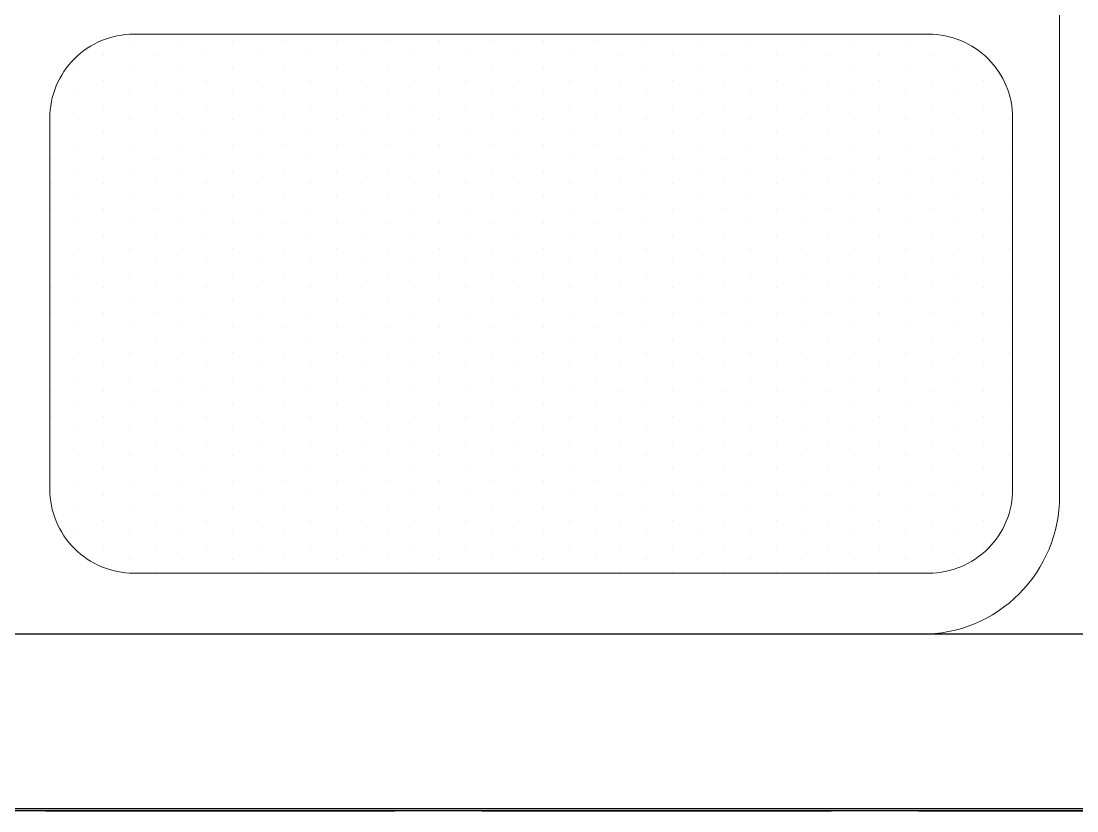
# Model space of a CAD drawing. Header units: inches. Extents: x -9010 to 68966, y 35237 to 36644.
# Drawn here: x -8701.34 to -8665.06, y 35471.88 to 35499.02 of the extents above; entities that cross this region are included whole.
import ezdxf

# ---------------------------------------------------------------- set-up
doc = ezdxf.new("R2010")
doc.units = ezdxf.units.IN
doc.linetypes.add('ACAD_ISO02W100', pattern=[15, 12, -3])
doc.layers.add('0Y-DIM', color=54, linetype='Continuous', lineweight=25)
doc.layers.add('0Y-WALLS', color=23, linetype='Continuous', lineweight=25)
doc.layers.add('0Y-FURNITURE', color=7, linetype='Continuous', lineweight=9, true_color=0x454545)

# ---------------------------------------------------------------- blocks, each defined once
blk = doc.blocks.new('*X4')
at = {"color": 0}
for p, q in [((266.4375, 457.03125), (266.4375, 457.03125)), ((266.8125, 457.03125), (266.8125, 457.03125)), ((267.1875, 457.03125), (267.1875, 457.03125)), ((267.5625, 457.03125), (267.5625, 457.03125)), ((267.9375, 457.03125), (267.9375, 457.03125)), ((268.3125, 457.03125), (268.3125, 457.03125)), ((268.6875, 457.03125), (268.6875, 457.03125)), ((269.0625, 457.03125), (269.0625, 457.03125)), ((269.4375, 457.03125), (269.4375, 457.03125)), ((269.8125, 457.03125), (269.8125, 457.03125)), ((270.1875, 457.03125), (270.1875, 457.03125)), ((270.5625, 457.03125), (270.5625, 457.03125)), ((270.9375, 457.03125), (270.9375, 457.03125)), ((271.3125, 457.03125), (271.3125, 457.03125)), ((271.6875, 457.03125), (271.6875, 457.03125)), ((272.0625, 457.03125), (272.0625, 457.03125)), ((266.25, 456.9375), (266.25, 456.9375)), ((266.625, 456.9375), (266.625, 456.9375)), ((267, 456.9375), (267, 456.9375)), ((267.375, 456.9375), (267.375, 456.9375)), ((267.75, 456.9375), (267.75, 456.9375)), ((268.125, 456.9375), (268.125, 456.9375)), ((268.5, 456.9375), (268.5, 456.9375)), ((268.875, 456.9375), (268.875, 456.9375)), ((269.25, 456.9375), (269.25, 456.9375)), ((269.625, 456.9375), (269.625, 456.9375)), ((270, 456.9375), (270, 456.9375)), ((270.375, 456.9375), (270.375, 456.9375)), ((270.75, 456.9375), (270.75, 456.9375)), ((271.125, 456.9375), (271.125, 456.9375)), ((271.5, 456.9375), (271.5, 456.9375)), ((271.875, 456.9375), (271.875, 456.9375)), ((272.25, 456.9375), (272.25, 456.9375)), ((266.0625, 456.84375), (266.0625, 456.84375)), ((266.4375, 456.84375), (266.4375, 456.84375)), ((266.8125, 456.84375), (266.8125, 456.84375)), ((267.1875, 456.84375), (267.1875, 456.84375)), ((267.5625, 456.84375), (267.5625, 456.84375)), ((267.9375, 456.84375), (267.9375, 456.84375)), ((268.3125, 456.84375), (268.3125, 456.84375)), ((268.6875, 456.84375), (268.6875, 456.84375)), ((269.0625, 456.84375), (269.0625, 456.84375)), ((269.4375, 456.84375), (269.4375, 456.84375)), ((269.8125, 456.84375), (269.8125, 456.84375)), ((270.1875, 456.84375), (270.1875, 456.84375)), ((270.5625, 456.84375), (270.5625, 456.84375)), ((270.9375, 456.84375), (270.9375, 456.84375)), ((271.3125, 456.84375), (271.3125, 456.84375)), ((271.6875, 456.84375), (271.6875, 456.84375)), ((272.0625, 456.84375), (272.0625, 456.84375)), ((272.4375, 456.84375), (272.4375, 456.84375)), ((266.25, 456.75), (266.25, 456.75)), ((266.625, 456.75), (266.625, 456.75)), ((267, 456.75), (267, 456.75)), ((267.375, 456.75), (267.375, 456.75)), ((267.75, 456.75), (267.75, 456.75)), ((268.125, 456.75), (268.125, 456.75)), ((268.5, 456.75), (268.5, 456.75)), ((268.875, 456.75), (268.875, 456.75)), ((269.25, 456.75), (269.25, 456.75)), ((269.625, 456.75), (269.625, 456.75)), ((270, 456.75), (270, 456.75)), ((270.375, 456.75), (270.375, 456.75)), ((270.75, 456.75), (270.75, 456.75)), ((271.125, 456.75), (271.125, 456.75)), ((271.5, 456.75), (271.5, 456.75)), ((271.875, 456.75), (271.875, 456.75)), ((272.25, 456.75), (272.25, 456.75)), ((272.625, 456.75), (272.625, 456.75)), ((266.0625, 456.65625), (266.0625, 456.65625)), ((266.4375, 456.65625), (266.4375, 456.65625)), ((266.8125, 456.65625), (266.8125, 456.65625)), ((267.1875, 456.65625), (267.1875, 456.65625)), ((267.5625, 456.65625), (267.5625, 456.65625)), ((267.9375, 456.65625), (267.9375, 456.65625)), ((268.3125, 456.65625), (268.3125, 456.65625)), ((268.6875, 456.65625), (268.6875, 456.65625)), ((269.0625, 456.65625), (269.0625, 456.65625)), ((269.4375, 456.65625), (269.4375, 456.65625)), ((269.8125, 456.65625), (269.8125, 456.65625)), ((270.1875, 456.65625), (270.1875, 456.65625)), ((270.5625, 456.65625), (270.5625, 456.65625)), ((270.9375, 456.65625), (270.9375, 456.65625)), ((271.3125, 456.65625), (271.3125, 456.65625)), ((271.6875, 456.65625), (271.6875, 456.65625)), ((272.0625, 456.65625), (272.0625, 456.65625)), ((272.4375, 456.65625), (272.4375, 456.65625)), ((265.875, 456.5625), (265.875, 456.5625)), ((266.25, 456.5625), (266.25, 456.5625)), ((266.625, 456.5625), (266.625, 456.5625)), ((267, 456.5625), (267, 456.5625)), ((267.375, 456.5625), (267.375, 456.5625)), ((267.75, 456.5625), (267.75, 456.5625)), ((268.125, 456.5625), (268.125, 456.5625)), ((268.5, 456.5625), (268.5, 456.5625)), ((268.875, 456.5625), (268.875, 456.5625)), ((269.25, 456.5625), (269.25, 456.5625)), ((269.625, 456.5625), (269.625, 456.5625)), ((270, 456.5625), (270, 456.5625)), ((270.375, 456.5625), (270.375, 456.5625)), ((270.75, 456.5625), (270.75, 456.5625)), ((271.125, 456.5625), (271.125, 456.5625)), ((271.5, 456.5625), (271.5, 456.5625)), ((271.875, 456.5625), (271.875, 456.5625)), ((272.25, 456.5625), (272.25, 456.5625)), ((272.625, 456.5625), (272.625, 456.5625)), ((266.0625, 456.46875), (266.0625, 456.46875)), ((266.4375, 456.46875), (266.4375, 456.46875)), ((266.8125, 456.46875), (266.8125, 456.46875)), ((267.1875, 456.46875), (267.1875, 456.46875)), ((267.5625, 456.46875), (267.5625, 456.46875)), ((267.9375, 456.46875), (267.9375, 456.46875)), ((268.3125, 456.46875), (268.3125, 456.46875)), ((268.6875, 456.46875), (268.6875, 456.46875)), ((269.0625, 456.46875), (269.0625, 456.46875)), ((269.4375, 456.46875), (269.4375, 456.46875)), ((269.8125, 456.46875), (269.8125, 456.46875)), ((270.1875, 456.46875), (270.1875, 456.46875)), ((270.5625, 456.46875), (270.5625, 456.46875)), ((270.9375, 456.46875), (270.9375, 456.46875)), ((271.3125, 456.46875), (271.3125, 456.46875)), ((271.6875, 456.46875), (271.6875, 456.46875)), ((272.0625, 456.46875), (272.0625, 456.46875)), ((272.4375, 456.46875), (272.4375, 456.46875)), ((272.8125, 456.46875), (272.8125, 456.46875)), ((265.875, 456.375), (265.875, 456.375)), ((266.25, 456.375), (266.25, 456.375)), ((266.625, 456.375), (266.625, 456.375)), ((267, 456.375), (267, 456.375)), ((267.375, 456.375), (267.375, 456.375)), ((267.75, 456.375), (267.75, 456.375)), ((268.125, 456.375), (268.125, 456.375)), ((268.5, 456.375), (268.5, 456.375)), ((268.875, 456.375), (268.875, 456.375)), ((269.25, 456.375), (269.25, 456.375)), ((269.625, 456.375), (269.625, 456.375)), ((270, 456.375), (270, 456.375)), ((270.375, 456.375), (270.375, 456.375)), ((270.75, 456.375), (270.75, 456.375)), ((271.125, 456.375), (271.125, 456.375)), ((271.5, 456.375), (271.5, 456.375)), ((271.875, 456.375), (271.875, 456.375)), ((272.25, 456.375), (272.25, 456.375)), ((272.625, 456.375), (272.625, 456.375)), ((266.0625, 456.28125), (266.0625, 456.28125)), ((266.4375, 456.28125), (266.4375, 456.28125)), ((266.8125, 456.28125), (266.8125, 456.28125)), ((267.1875, 456.28125), (267.1875, 456.28125)), ((267.5625, 456.28125), (267.5625, 456.28125)), ((267.9375, 456.28125), (267.9375, 456.28125)), ((268.3125, 456.28125), (268.3125, 456.28125)), ((268.6875, 456.28125), (268.6875, 456.28125)), ((269.0625, 456.28125), (269.0625, 456.28125)), ((269.4375, 456.28125), (269.4375, 456.28125)), ((269.8125, 456.28125), (269.8125, 456.28125)), ((270.1875, 456.28125), (270.1875, 456.28125)), ((270.5625, 456.28125), (270.5625, 456.28125)), ((270.9375, 456.28125), (270.9375, 456.28125)), ((271.3125, 456.28125), (271.3125, 456.28125)), ((271.6875, 456.28125), (271.6875, 456.28125)), ((272.0625, 456.28125), (272.0625, 456.28125)), ((272.4375, 456.28125), (272.4375, 456.28125)), ((272.8125, 456.28125), (272.8125, 456.28125)), ((265.875, 456.1875), (265.875, 456.1875)), ((266.25, 456.1875), (266.25, 456.1875)), ((266.625, 456.1875), (266.625, 456.1875)), ((267, 456.1875), (267, 456.1875)), ((267.375, 456.1875), (267.375, 456.1875)), ((267.75, 456.1875), (267.75, 456.1875)), ((268.125, 456.1875), (268.125, 456.1875)), ((268.5, 456.1875), (268.5, 456.1875)), ((268.875, 456.1875), (268.875, 456.1875)), ((269.25, 456.1875), (269.25, 456.1875)), ((269.625, 456.1875), (269.625, 456.1875)), ((270, 456.1875), (270, 456.1875)), ((270.375, 456.1875), (270.375, 456.1875)), ((270.75, 456.1875), (270.75, 456.1875)), ((271.125, 456.1875), (271.125, 456.1875)), ((271.5, 456.1875), (271.5, 456.1875)), ((271.875, 456.1875), (271.875, 456.1875)), ((272.25, 456.1875), (272.25, 456.1875)), ((272.625, 456.1875), (272.625, 456.1875)), ((266.0625, 456.09375), (266.0625, 456.09375)), ((266.4375, 456.09375), (266.4375, 456.09375)), ((266.8125, 456.09375), (266.8125, 456.09375)), ((267.1875, 456.09375), (267.1875, 456.09375)), ((267.5625, 456.09375), (267.5625, 456.09375)), ((267.9375, 456.09375), (267.9375, 456.09375)), ((268.3125, 456.09375), (268.3125, 456.09375)), ((268.6875, 456.09375), (268.6875, 456.09375)), ((269.0625, 456.09375), (269.0625, 456.09375)), ((269.4375, 456.09375), (269.4375, 456.09375)), ((269.8125, 456.09375), (269.8125, 456.09375)), ((270.1875, 456.09375), (270.1875, 456.09375)), ((270.5625, 456.09375), (270.5625, 456.09375)), ((270.9375, 456.09375), (270.9375, 456.09375)), ((271.3125, 456.09375), (271.3125, 456.09375)), ((271.6875, 456.09375), (271.6875, 456.09375)), ((272.0625, 456.09375), (272.0625, 456.09375)), ((272.4375, 456.09375), (272.4375, 456.09375)), ((272.8125, 456.09375), (272.8125, 456.09375)), ((265.875, 456), (265.875, 456)), ((266.25, 456), (266.25, 456)), ((266.625, 456), (266.625, 456)), ((267, 456), (267, 456)), ((267.375, 456), (267.375, 456)), ((267.75, 456), (267.75, 456)), ((268.125, 456), (268.125, 456)), ((268.5, 456), (268.5, 456)), ((268.875, 456), (268.875, 456)), ((269.25, 456), (269.25, 456)), ((269.625, 456), (269.625, 456)), ((270, 456), (270, 456)), ((270.375, 456), (270.375, 456)), ((270.75, 456), (270.75, 456)), ((271.125, 456), (271.125, 456)), ((271.5, 456), (271.5, 456)), ((271.875, 456), (271.875, 456)), ((272.25, 456), (272.25, 456)), ((272.625, 456), (272.625, 456)), ((266.0625, 455.90625), (266.0625, 455.90625)), ((266.4375, 455.90625), (266.4375, 455.90625)), ((266.8125, 455.90625), (266.8125, 455.90625)), ((267.1875, 455.90625), (267.1875, 455.90625)), ((267.5625, 455.90625), (267.5625, 455.90625)), ((267.9375, 455.90625), (267.9375, 455.90625)), ((268.3125, 455.90625), (268.3125, 455.90625)), ((268.6875, 455.90625), (268.6875, 455.90625)), ((269.0625, 455.90625), (269.0625, 455.90625)), ((269.4375, 455.90625), (269.4375, 455.90625)), ((269.8125, 455.90625), (269.8125, 455.90625)), ((270.1875, 455.90625), (270.1875, 455.90625)), ((270.5625, 455.90625), (270.5625, 455.90625)), ((270.9375, 455.90625), (270.9375, 455.90625)), ((271.3125, 455.90625), (271.3125, 455.90625)), ((271.6875, 455.90625), (271.6875, 455.90625)), ((272.0625, 455.90625), (272.0625, 455.90625)), ((272.4375, 455.90625), (272.4375, 455.90625)), ((272.8125, 455.90625), (272.8125, 455.90625)), ((265.875, 455.8125), (265.875, 455.8125)), ((266.25, 455.8125), (266.25, 455.8125)), ((266.625, 455.8125), (266.625, 455.8125)), ((267, 455.8125), (267, 455.8125)), ((267.375, 455.8125), (267.375, 455.8125)), ((267.75, 455.8125), (267.75, 455.8125)), ((268.125, 455.8125), (268.125, 455.8125)), ((268.5, 455.8125), (268.5, 455.8125)), ((268.875, 455.8125), (268.875, 455.8125)), ((269.25, 455.8125), (269.25, 455.8125)), ((269.625, 455.8125), (269.625, 455.8125)), ((270, 455.8125), (270, 455.8125)), ((270.375, 455.8125), (270.375, 455.8125)), ((270.75, 455.8125), (270.75, 455.8125)), ((271.125, 455.8125), (271.125, 455.8125)), ((271.5, 455.8125), (271.5, 455.8125)), ((271.875, 455.8125), (271.875, 455.8125)), ((272.25, 455.8125), (272.25, 455.8125)), ((272.625, 455.8125), (272.625, 455.8125)), ((266.0625, 455.71875), (266.0625, 455.71875)), ((266.4375, 455.71875), (266.4375, 455.71875)), ((266.8125, 455.71875), (266.8125, 455.71875)), ((267.1875, 455.71875), (267.1875, 455.71875)), ((267.5625, 455.71875), (267.5625, 455.71875)), ((267.9375, 455.71875), (267.9375, 455.71875)), ((268.3125, 455.71875), (268.3125, 455.71875)), ((268.6875, 455.71875), (268.6875, 455.71875)), ((269.0625, 455.71875), (269.0625, 455.71875)), ((269.4375, 455.71875), (269.4375, 455.71875)), ((269.8125, 455.71875), (269.8125, 455.71875)), ((270.1875, 455.71875), (270.1875, 455.71875)), ((270.5625, 455.71875), (270.5625, 455.71875)), ((270.9375, 455.71875), (270.9375, 455.71875)), ((271.3125, 455.71875), (271.3125, 455.71875)), ((271.6875, 455.71875), (271.6875, 455.71875)), ((272.0625, 455.71875), (272.0625, 455.71875)), ((272.4375, 455.71875), (272.4375, 455.71875)), ((272.8125, 455.71875), (272.8125, 455.71875)), ((265.875, 455.625), (265.875, 455.625)), ((266.25, 455.625), (266.25, 455.625)), ((266.625, 455.625), (266.625, 455.625)), ((267, 455.625), (267, 455.625)), ((267.375, 455.625), (267.375, 455.625)), ((267.75, 455.625), (267.75, 455.625)), ((268.125, 455.625), (268.125, 455.625)), ((268.5, 455.625), (268.5, 455.625)), ((268.875, 455.625), (268.875, 455.625)), ((269.25, 455.625), (269.25, 455.625)), ((269.625, 455.625), (269.625, 455.625)), ((270, 455.625), (270, 455.625)), ((270.375, 455.625), (270.375, 455.625)), ((270.75, 455.625), (270.75, 455.625)), ((271.125, 455.625), (271.125, 455.625)), ((271.5, 455.625), (271.5, 455.625)), ((271.875, 455.625), (271.875, 455.625)), ((272.25, 455.625), (272.25, 455.625)), ((272.625, 455.625), (272.625, 455.625)), ((266.0625, 455.53125), (266.0625, 455.53125)), ((266.4375, 455.53125), (266.4375, 455.53125)), ((266.8125, 455.53125), (266.8125, 455.53125)), ((267.1875, 455.53125), (267.1875, 455.53125)), ((267.5625, 455.53125), (267.5625, 455.53125)), ((267.9375, 455.53125), (267.9375, 455.53125)), ((268.3125, 455.53125), (268.3125, 455.53125)), ((268.6875, 455.53125), (268.6875, 455.53125)), ((269.0625, 455.53125), (269.0625, 455.53125)), ((269.4375, 455.53125), (269.4375, 455.53125)), ((269.8125, 455.53125), (269.8125, 455.53125)), ((270.1875, 455.53125), (270.1875, 455.53125)), ((270.5625, 455.53125), (270.5625, 455.53125)), ((270.9375, 455.53125), (270.9375, 455.53125)), ((271.3125, 455.53125), (271.3125, 455.53125)), ((271.6875, 455.53125), (271.6875, 455.53125)), ((272.0625, 455.53125), (272.0625, 455.53125)), ((272.4375, 455.53125), (272.4375, 455.53125)), ((272.8125, 455.53125), (272.8125, 455.53125)), ((265.875, 455.4375), (265.875, 455.4375)), ((266.25, 455.4375), (266.25, 455.4375)), ((266.625, 455.4375), (266.625, 455.4375)), ((267, 455.4375), (267, 455.4375)), ((267.375, 455.4375), (267.375, 455.4375)), ((267.75, 455.4375), (267.75, 455.4375)), ((268.125, 455.4375), (268.125, 455.4375)), ((268.5, 455.4375), (268.5, 455.4375)), ((268.875, 455.4375), (268.875, 455.4375)), ((269.25, 455.4375), (269.25, 455.4375)), ((269.625, 455.4375), (269.625, 455.4375)), ((270, 455.4375), (270, 455.4375)), ((270.375, 455.4375), (270.375, 455.4375)), ((270.75, 455.4375), (270.75, 455.4375)), ((271.125, 455.4375), (271.125, 455.4375)), ((271.5, 455.4375), (271.5, 455.4375)), ((271.875, 455.4375), (271.875, 455.4375)), ((272.25, 455.4375), (272.25, 455.4375)), ((272.625, 455.4375), (272.625, 455.4375)), ((266.0625, 455.34375), (266.0625, 455.34375)), ((266.4375, 455.34375), (266.4375, 455.34375)), ((266.8125, 455.34375), (266.8125, 455.34375)), ((267.1875, 455.34375), (267.1875, 455.34375)), ((267.5625, 455.34375), (267.5625, 455.34375)), ((267.9375, 455.34375), (267.9375, 455.34375)), ((268.3125, 455.34375), (268.3125, 455.34375)), ((268.6875, 455.34375), (268.6875, 455.34375)), ((269.0625, 455.34375), (269.0625, 455.34375)), ((269.4375, 455.34375), (269.4375, 455.34375)), ((269.8125, 455.34375), (269.8125, 455.34375)), ((270.1875, 455.34375), (270.1875, 455.34375)), ((270.5625, 455.34375), (270.5625, 455.34375)), ((270.9375, 455.34375), (270.9375, 455.34375)), ((271.3125, 455.34375), (271.3125, 455.34375)), ((271.6875, 455.34375), (271.6875, 455.34375)), ((272.0625, 455.34375), (272.0625, 455.34375)), ((272.4375, 455.34375), (272.4375, 455.34375)), ((272.8125, 455.34375), (272.8125, 455.34375)), ((265.875, 455.25), (265.875, 455.25)), ((266.25, 455.25), (266.25, 455.25)), ((266.625, 455.25), (266.625, 455.25)), ((267, 455.25), (267, 455.25)), ((267.375, 455.25), (267.375, 455.25)), ((267.75, 455.25), (267.75, 455.25)), ((268.125, 455.25), (268.125, 455.25)), ((268.5, 455.25), (268.5, 455.25)), ((268.875, 455.25), (268.875, 455.25)), ((269.25, 455.25), (269.25, 455.25)), ((269.625, 455.25), (269.625, 455.25)), ((270, 455.25), (270, 455.25)), ((270.375, 455.25), (270.375, 455.25)), ((270.75, 455.25), (270.75, 455.25)), ((271.125, 455.25), (271.125, 455.25)), ((271.5, 455.25), (271.5, 455.25)), ((271.875, 455.25), (271.875, 455.25)), ((272.25, 455.25), (272.25, 455.25)), ((272.625, 455.25), (272.625, 455.25)), ((266.0625, 455.15625), (266.0625, 455.15625)), ((266.4375, 455.15625), (266.4375, 455.15625)), ((266.8125, 455.15625), (266.8125, 455.15625)), ((267.1875, 455.15625), (267.1875, 455.15625)), ((267.5625, 455.15625), (267.5625, 455.15625)), ((267.9375, 455.15625), (267.9375, 455.15625)), ((268.3125, 455.15625), (268.3125, 455.15625)), ((268.6875, 455.15625), (268.6875, 455.15625)), ((269.0625, 455.15625), (269.0625, 455.15625)), ((269.4375, 455.15625), (269.4375, 455.15625)), ((269.8125, 455.15625), (269.8125, 455.15625)), ((270.1875, 455.15625), (270.1875, 455.15625)), ((270.5625, 455.15625), (270.5625, 455.15625)), ((270.9375, 455.15625), (270.9375, 455.15625)), ((271.3125, 455.15625), (271.3125, 455.15625)), ((271.6875, 455.15625), (271.6875, 455.15625)), ((272.0625, 455.15625), (272.0625, 455.15625)), ((272.4375, 455.15625), (272.4375, 455.15625)), ((272.8125, 455.15625), (272.8125, 455.15625)), ((265.875, 455.0625), (265.875, 455.0625)), ((266.25, 455.0625), (266.25, 455.0625)), ((266.625, 455.0625), (266.625, 455.0625)), ((267, 455.0625), (267, 455.0625)), ((267.375, 455.0625), (267.375, 455.0625)), ((267.75, 455.0625), (267.75, 455.0625)), ((268.125, 455.0625), (268.125, 455.0625)), ((268.5, 455.0625), (268.5, 455.0625)), ((268.875, 455.0625), (268.875, 455.0625)), ((269.25, 455.0625), (269.25, 455.0625)), ((269.625, 455.0625), (269.625, 455.0625)), ((270, 455.0625), (270, 455.0625)), ((270.375, 455.0625), (270.375, 455.0625)), ((270.75, 455.0625), (270.75, 455.0625)), ((271.125, 455.0625), (271.125, 455.0625)), ((271.5, 455.0625), (271.5, 455.0625)), ((271.875, 455.0625), (271.875, 455.0625)), ((272.25, 455.0625), (272.25, 455.0625)), ((272.625, 455.0625), (272.625, 455.0625)), ((266.0625, 454.96875), (266.0625, 454.96875)), ((266.4375, 454.96875), (266.4375, 454.96875)), ((266.8125, 454.96875), (266.8125, 454.96875)), ((267.1875, 454.96875), (267.1875, 454.96875)), ((267.5625, 454.96875), (267.5625, 454.96875)), ((267.9375, 454.96875), (267.9375, 454.96875)), ((268.3125, 454.96875), (268.3125, 454.96875)), ((268.6875, 454.96875), (268.6875, 454.96875)), ((269.0625, 454.96875), (269.0625, 454.96875)), ((269.4375, 454.96875), (269.4375, 454.96875)), ((269.8125, 454.96875), (269.8125, 454.96875)), ((270.1875, 454.96875), (270.1875, 454.96875)), ((270.5625, 454.96875), (270.5625, 454.96875)), ((270.9375, 454.96875), (270.9375, 454.96875)), ((271.3125, 454.96875), (271.3125, 454.96875)), ((271.6875, 454.96875), (271.6875, 454.96875)), ((272.0625, 454.96875), (272.0625, 454.96875)), ((272.4375, 454.96875), (272.4375, 454.96875)), ((272.8125, 454.96875), (272.8125, 454.96875)), ((265.875, 454.875), (265.875, 454.875)), ((266.25, 454.875), (266.25, 454.875)), ((266.625, 454.875), (266.625, 454.875)), ((267, 454.875), (267, 454.875)), ((267.375, 454.875), (267.375, 454.875)), ((267.75, 454.875), (267.75, 454.875)), ((268.125, 454.875), (268.125, 454.875)), ((268.5, 454.875), (268.5, 454.875)), ((268.875, 454.875), (268.875, 454.875)), ((269.25, 454.875), (269.25, 454.875)), ((269.625, 454.875), (269.625, 454.875)), ((270, 454.875), (270, 454.875)), ((270.375, 454.875), (270.375, 454.875)), ((270.75, 454.875), (270.75, 454.875)), ((271.125, 454.875), (271.125, 454.875)), ((271.5, 454.875), (271.5, 454.875)), ((271.875, 454.875), (271.875, 454.875)), ((272.25, 454.875), (272.25, 454.875)), ((272.625, 454.875), (272.625, 454.875)), ((266.0625, 454.78125), (266.0625, 454.78125)), ((266.4375, 454.78125), (266.4375, 454.78125)), ((266.8125, 454.78125), (266.8125, 454.78125)), ((267.1875, 454.78125), (267.1875, 454.78125)), ((267.5625, 454.78125), (267.5625, 454.78125)), ((267.9375, 454.78125), (267.9375, 454.78125)), ((268.3125, 454.78125), (268.3125, 454.78125)), ((268.6875, 454.78125), (268.6875, 454.78125)), ((269.0625, 454.78125), (269.0625, 454.78125)), ((269.4375, 454.78125), (269.4375, 454.78125)), ((269.8125, 454.78125), (269.8125, 454.78125)), ((270.1875, 454.78125), (270.1875, 454.78125)), ((270.5625, 454.78125), (270.5625, 454.78125)), ((270.9375, 454.78125), (270.9375, 454.78125)), ((271.3125, 454.78125), (271.3125, 454.78125)), ((271.6875, 454.78125), (271.6875, 454.78125)), ((272.0625, 454.78125), (272.0625, 454.78125)), ((272.4375, 454.78125), (272.4375, 454.78125)), ((272.8125, 454.78125), (272.8125, 454.78125)), ((265.875, 454.6875), (265.875, 454.6875)), ((266.25, 454.6875), (266.25, 454.6875)), ((266.625, 454.6875), (266.625, 454.6875)), ((267, 454.6875), (267, 454.6875)), ((267.375, 454.6875), (267.375, 454.6875)), ((267.75, 454.6875), (267.75, 454.6875)), ((268.125, 454.6875), (268.125, 454.6875)), ((268.5, 454.6875), (268.5, 454.6875)), ((268.875, 454.6875), (268.875, 454.6875)), ((269.25, 454.6875), (269.25, 454.6875)), ((269.625, 454.6875), (269.625, 454.6875)), ((270, 454.6875), (270, 454.6875)), ((270.375, 454.6875), (270.375, 454.6875)), ((270.75, 454.6875), (270.75, 454.6875)), ((271.125, 454.6875), (271.125, 454.6875)), ((271.5, 454.6875), (271.5, 454.6875)), ((271.875, 454.6875), (271.875, 454.6875)), ((272.25, 454.6875), (272.25, 454.6875)), ((272.625, 454.6875), (272.625, 454.6875)), ((266.0625, 454.59375), (266.0625, 454.59375)), ((266.4375, 454.59375), (266.4375, 454.59375)), ((266.8125, 454.59375), (266.8125, 454.59375)), ((267.1875, 454.59375), (267.1875, 454.59375)), ((267.5625, 454.59375), (267.5625, 454.59375)), ((267.9375, 454.59375), (267.9375, 454.59375)), ((268.3125, 454.59375), (268.3125, 454.59375)), ((268.6875, 454.59375), (268.6875, 454.59375)), ((269.0625, 454.59375), (269.0625, 454.59375)), ((269.4375, 454.59375), (269.4375, 454.59375)), ((269.8125, 454.59375), (269.8125, 454.59375)), ((270.1875, 454.59375), (270.1875, 454.59375)), ((270.5625, 454.59375), (270.5625, 454.59375)), ((270.9375, 454.59375), (270.9375, 454.59375)), ((271.3125, 454.59375), (271.3125, 454.59375)), ((271.6875, 454.59375), (271.6875, 454.59375)), ((272.0625, 454.59375), (272.0625, 454.59375)), ((272.4375, 454.59375), (272.4375, 454.59375)), ((272.8125, 454.59375), (272.8125, 454.59375)), ((265.875, 454.5), (265.875, 454.5)), ((266.25, 454.5), (266.25, 454.5)), ((266.625, 454.5), (266.625, 454.5)), ((267, 454.5), (267, 454.5)), ((267.375, 454.5), (267.375, 454.5)), ((267.75, 454.5), (267.75, 454.5)), ((268.125, 454.5), (268.125, 454.5)), ((268.5, 454.5), (268.5, 454.5)), ((268.875, 454.5), (268.875, 454.5)), ((269.25, 454.5), (269.25, 454.5)), ((269.625, 454.5), (269.625, 454.5)), ((270, 454.5), (270, 454.5)), ((270.375, 454.5), (270.375, 454.5)), ((270.75, 454.5), (270.75, 454.5)), ((271.125, 454.5), (271.125, 454.5)), ((271.5, 454.5), (271.5, 454.5)), ((271.875, 454.5), (271.875, 454.5)), ((272.25, 454.5), (272.25, 454.5)), ((272.625, 454.5), (272.625, 454.5)), ((266.0625, 454.40625), (266.0625, 454.40625)), ((266.4375, 454.40625), (266.4375, 454.40625)), ((266.8125, 454.40625), (266.8125, 454.40625)), ((267.1875, 454.40625), (267.1875, 454.40625)), ((267.5625, 454.40625), (267.5625, 454.40625)), ((267.9375, 454.40625), (267.9375, 454.40625)), ((268.3125, 454.40625), (268.3125, 454.40625)), ((268.6875, 454.40625), (268.6875, 454.40625)), ((269.0625, 454.40625), (269.0625, 454.40625)), ((269.4375, 454.40625), (269.4375, 454.40625)), ((269.8125, 454.40625), (269.8125, 454.40625)), ((270.1875, 454.40625), (270.1875, 454.40625)), ((270.5625, 454.40625), (270.5625, 454.40625)), ((270.9375, 454.40625), (270.9375, 454.40625)), ((271.3125, 454.40625), (271.3125, 454.40625)), ((271.6875, 454.40625), (271.6875, 454.40625)), ((272.0625, 454.40625), (272.0625, 454.40625)), ((272.4375, 454.40625), (272.4375, 454.40625)), ((272.8125, 454.40625), (272.8125, 454.40625)), ((265.875, 454.3125), (265.875, 454.3125)), ((266.25, 454.3125), (266.25, 454.3125)), ((266.625, 454.3125), (266.625, 454.3125)), ((267, 454.3125), (267, 454.3125)), ((267.375, 454.3125), (267.375, 454.3125)), ((267.75, 454.3125), (267.75, 454.3125)), ((268.125, 454.3125), (268.125, 454.3125)), ((268.5, 454.3125), (268.5, 454.3125)), ((268.875, 454.3125), (268.875, 454.3125)), ((269.25, 454.3125), (269.25, 454.3125)), ((269.625, 454.3125), (269.625, 454.3125)), ((270, 454.3125), (270, 454.3125)), ((270.375, 454.3125), (270.375, 454.3125)), ((270.75, 454.3125), (270.75, 454.3125)), ((271.125, 454.3125), (271.125, 454.3125)), ((271.5, 454.3125), (271.5, 454.3125)), ((271.875, 454.3125), (271.875, 454.3125)), ((272.25, 454.3125), (272.25, 454.3125)), ((272.625, 454.3125), (272.625, 454.3125)), ((266.0625, 454.21875), (266.0625, 454.21875)), ((266.4375, 454.21875), (266.4375, 454.21875)), ((266.8125, 454.21875), (266.8125, 454.21875)), ((267.1875, 454.21875), (267.1875, 454.21875)), ((267.5625, 454.21875), (267.5625, 454.21875)), ((267.9375, 454.21875), (267.9375, 454.21875)), ((268.3125, 454.21875), (268.3125, 454.21875)), ((268.6875, 454.21875), (268.6875, 454.21875)), ((269.0625, 454.21875), (269.0625, 454.21875)), ((269.4375, 454.21875), (269.4375, 454.21875)), ((269.8125, 454.21875), (269.8125, 454.21875)), ((270.1875, 454.21875), (270.1875, 454.21875)), ((270.5625, 454.21875), (270.5625, 454.21875)), ((270.9375, 454.21875), (270.9375, 454.21875)), ((271.3125, 454.21875), (271.3125, 454.21875)), ((271.6875, 454.21875), (271.6875, 454.21875)), ((272.0625, 454.21875), (272.0625, 454.21875)), ((272.4375, 454.21875), (272.4375, 454.21875)), ((272.8125, 454.21875), (272.8125, 454.21875)), ((265.875, 454.125), (265.875, 454.125)), ((266.25, 454.125), (266.25, 454.125)), ((266.625, 454.125), (266.625, 454.125)), ((267, 454.125), (267, 454.125)), ((267.375, 454.125), (267.375, 454.125)), ((267.75, 454.125), (267.75, 454.125)), ((268.125, 454.125), (268.125, 454.125)), ((268.5, 454.125), (268.5, 454.125)), ((268.875, 454.125), (268.875, 454.125)), ((269.25, 454.125), (269.25, 454.125)), ((269.625, 454.125), (269.625, 454.125)), ((270, 454.125), (270, 454.125)), ((270.375, 454.125), (270.375, 454.125)), ((270.75, 454.125), (270.75, 454.125)), ((271.125, 454.125), (271.125, 454.125)), ((271.5, 454.125), (271.5, 454.125)), ((271.875, 454.125), (271.875, 454.125)), ((272.25, 454.125), (272.25, 454.125)), ((272.625, 454.125), (272.625, 454.125)), ((266.0625, 454.03125), (266.0625, 454.03125)), ((266.4375, 454.03125), (266.4375, 454.03125)), ((266.8125, 454.03125), (266.8125, 454.03125)), ((267.1875, 454.03125), (267.1875, 454.03125)), ((267.5625, 454.03125), (267.5625, 454.03125)), ((267.9375, 454.03125), (267.9375, 454.03125)), ((268.3125, 454.03125), (268.3125, 454.03125)), ((268.6875, 454.03125), (268.6875, 454.03125)), ((269.0625, 454.03125), (269.0625, 454.03125)), ((269.4375, 454.03125), (269.4375, 454.03125)), ((269.8125, 454.03125), (269.8125, 454.03125)), ((270.1875, 454.03125), (270.1875, 454.03125)), ((270.5625, 454.03125), (270.5625, 454.03125)), ((270.9375, 454.03125), (270.9375, 454.03125)), ((271.3125, 454.03125), (271.3125, 454.03125)), ((271.6875, 454.03125), (271.6875, 454.03125)), ((272.0625, 454.03125), (272.0625, 454.03125)), ((272.4375, 454.03125), (272.4375, 454.03125)), ((272.8125, 454.03125), (272.8125, 454.03125)), ((265.875, 453.9375), (265.875, 453.9375)), ((266.25, 453.9375), (266.25, 453.9375)), ((266.625, 453.9375), (266.625, 453.9375)), ((267, 453.9375), (267, 453.9375)), ((267.375, 453.9375), (267.375, 453.9375)), ((267.75, 453.9375), (267.75, 453.9375)), ((268.125, 453.9375), (268.125, 453.9375)), ((268.5, 453.9375), (268.5, 453.9375)), ((268.875, 453.9375), (268.875, 453.9375)), ((269.25, 453.9375), (269.25, 453.9375)), ((269.625, 453.9375), (269.625, 453.9375)), ((270, 453.9375), (270, 453.9375)), ((270.375, 453.9375), (270.375, 453.9375)), ((270.75, 453.9375), (270.75, 453.9375)), ((271.125, 453.9375), (271.125, 453.9375)), ((271.5, 453.9375), (271.5, 453.9375)), ((271.875, 453.9375), (271.875, 453.9375)), ((272.25, 453.9375), (272.25, 453.9375)), ((272.625, 453.9375), (272.625, 453.9375)), ((266.0625, 453.84375), (266.0625, 453.84375)), ((266.4375, 453.84375), (266.4375, 453.84375)), ((266.8125, 453.84375), (266.8125, 453.84375)), ((267.1875, 453.84375), (267.1875, 453.84375)), ((267.5625, 453.84375), (267.5625, 453.84375)), ((267.9375, 453.84375), (267.9375, 453.84375)), ((268.3125, 453.84375), (268.3125, 453.84375)), ((268.6875, 453.84375), (268.6875, 453.84375)), ((269.0625, 453.84375), (269.0625, 453.84375)), ((269.4375, 453.84375), (269.4375, 453.84375)), ((269.8125, 453.84375), (269.8125, 453.84375)), ((270.1875, 453.84375), (270.1875, 453.84375)), ((270.5625, 453.84375), (270.5625, 453.84375)), ((270.9375, 453.84375), (270.9375, 453.84375)), ((271.3125, 453.84375), (271.3125, 453.84375)), ((271.6875, 453.84375), (271.6875, 453.84375)), ((272.0625, 453.84375), (272.0625, 453.84375)), ((272.4375, 453.84375), (272.4375, 453.84375)), ((272.8125, 453.84375), (272.8125, 453.84375)), ((265.875, 453.75), (265.875, 453.75)), ((266.25, 453.75), (266.25, 453.75)), ((266.625, 453.75), (266.625, 453.75)), ((267, 453.75), (267, 453.75)), ((267.375, 453.75), (267.375, 453.75)), ((267.75, 453.75), (267.75, 453.75)), ((268.125, 453.75), (268.125, 453.75)), ((268.5, 453.75), (268.5, 453.75)), ((268.875, 453.75), (268.875, 453.75)), ((269.25, 453.75), (269.25, 453.75)), ((269.625, 453.75), (269.625, 453.75)), ((270, 453.75), (270, 453.75)), ((270.375, 453.75), (270.375, 453.75)), ((270.75, 453.75), (270.75, 453.75)), ((271.125, 453.75), (271.125, 453.75)), ((271.5, 453.75), (271.5, 453.75)), ((271.875, 453.75), (271.875, 453.75)), ((272.25, 453.75), (272.25, 453.75)), ((272.625, 453.75), (272.625, 453.75)), ((266.0625, 453.65625), (266.0625, 453.65625)), ((266.4375, 453.65625), (266.4375, 453.65625)), ((266.8125, 453.65625), (266.8125, 453.65625)), ((267.1875, 453.65625), (267.1875, 453.65625)), ((267.5625, 453.65625), (267.5625, 453.65625)), ((267.9375, 453.65625), (267.9375, 453.65625)), ((268.3125, 453.65625), (268.3125, 453.65625)), ((268.6875, 453.65625), (268.6875, 453.65625)), ((269.0625, 453.65625), (269.0625, 453.65625)), ((269.4375, 453.65625), (269.4375, 453.65625)), ((269.8125, 453.65625), (269.8125, 453.65625)), ((270.1875, 453.65625), (270.1875, 453.65625)), ((270.5625, 453.65625), (270.5625, 453.65625)), ((270.9375, 453.65625), (270.9375, 453.65625)), ((271.3125, 453.65625), (271.3125, 453.65625)), ((271.6875, 453.65625), (271.6875, 453.65625)), ((272.0625, 453.65625), (272.0625, 453.65625)), ((272.4375, 453.65625), (272.4375, 453.65625)), ((272.8125, 453.65625), (272.8125, 453.65625)), ((266.25, 453.5625), (266.25, 453.5625)), ((266.625, 453.5625), (266.625, 453.5625)), ((267, 453.5625), (267, 453.5625)), ((267.375, 453.5625), (267.375, 453.5625)), ((267.75, 453.5625), (267.75, 453.5625)), ((268.125, 453.5625), (268.125, 453.5625)), ((268.5, 453.5625), (268.5, 453.5625)), ((268.875, 453.5625), (268.875, 453.5625)), ((269.25, 453.5625), (269.25, 453.5625)), ((269.625, 453.5625), (269.625, 453.5625)), ((270, 453.5625), (270, 453.5625)), ((270.375, 453.5625), (270.375, 453.5625)), ((270.75, 453.5625), (270.75, 453.5625)), ((271.125, 453.5625), (271.125, 453.5625)), ((271.5, 453.5625), (271.5, 453.5625)), ((271.875, 453.5625), (271.875, 453.5625)), ((272.25, 453.5625), (272.25, 453.5625)), ((272.625, 453.5625), (272.625, 453.5625)), ((266.0625, 453.46875), (266.0625, 453.46875)), ((266.4375, 453.46875), (266.4375, 453.46875)), ((266.8125, 453.46875), (266.8125, 453.46875)), ((267.1875, 453.46875), (267.1875, 453.46875)), ((267.5625, 453.46875), (267.5625, 453.46875)), ((267.9375, 453.46875), (267.9375, 453.46875)), ((268.3125, 453.46875), (268.3125, 453.46875)), ((268.6875, 453.46875), (268.6875, 453.46875)), ((269.0625, 453.46875), (269.0625, 453.46875)), ((269.4375, 453.46875), (269.4375, 453.46875)), ((269.8125, 453.46875), (269.8125, 453.46875)), ((270.1875, 453.46875), (270.1875, 453.46875)), ((270.5625, 453.46875), (270.5625, 453.46875)), ((270.9375, 453.46875), (270.9375, 453.46875)), ((271.3125, 453.46875), (271.3125, 453.46875)), ((271.6875, 453.46875), (271.6875, 453.46875)), ((272.0625, 453.46875), (272.0625, 453.46875)), ((272.4375, 453.46875), (272.4375, 453.46875)), ((266.25, 453.375), (266.25, 453.375)), ((266.625, 453.375), (266.625, 453.375)), ((267, 453.375), (267, 453.375)), ((267.375, 453.375), (267.375, 453.375)), ((267.75, 453.375), (267.75, 453.375)), ((268.125, 453.375), (268.125, 453.375)), ((268.5, 453.375), (268.5, 453.375)), ((268.875, 453.375), (268.875, 453.375)), ((269.25, 453.375), (269.25, 453.375)), ((269.625, 453.375), (269.625, 453.375)), ((270, 453.375), (270, 453.375)), ((270.375, 453.375), (270.375, 453.375)), ((270.75, 453.375), (270.75, 453.375)), ((271.125, 453.375), (271.125, 453.375)), ((271.5, 453.375), (271.5, 453.375)), ((271.875, 453.375), (271.875, 453.375)), ((272.25, 453.375), (272.25, 453.375)), ((272.625, 453.375), (272.625, 453.375)), ((266.0625, 453.28125), (266.0625, 453.28125)), ((266.4375, 453.28125), (266.4375, 453.28125)), ((266.8125, 453.28125), (266.8125, 453.28125)), ((267.1875, 453.28125), (267.1875, 453.28125)), ((267.5625, 453.28125), (267.5625, 453.28125)), ((267.9375, 453.28125), (267.9375, 453.28125)), ((268.3125, 453.28125), (268.3125, 453.28125)), ((268.6875, 453.28125), (268.6875, 453.28125)), ((269.0625, 453.28125), (269.0625, 453.28125)), ((269.4375, 453.28125), (269.4375, 453.28125)), ((269.8125, 453.28125), (269.8125, 453.28125)), ((270.1875, 453.28125), (270.1875, 453.28125)), ((270.5625, 453.28125), (270.5625, 453.28125)), ((270.9375, 453.28125), (270.9375, 453.28125)), ((271.3125, 453.28125), (271.3125, 453.28125)), ((271.6875, 453.28125), (271.6875, 453.28125)), ((272.0625, 453.28125), (272.0625, 453.28125)), ((272.4375, 453.28125), (272.4375, 453.28125)), ((266.25, 453.1875), (266.25, 453.1875)), ((266.625, 453.1875), (266.625, 453.1875)), ((267, 453.1875), (267, 453.1875)), ((267.375, 453.1875), (267.375, 453.1875)), ((267.75, 453.1875), (267.75, 453.1875)), ((268.125, 453.1875), (268.125, 453.1875)), ((268.5, 453.1875), (268.5, 453.1875)), ((268.875, 453.1875), (268.875, 453.1875)), ((269.25, 453.1875), (269.25, 453.1875)), ((269.625, 453.1875), (269.625, 453.1875)), ((270, 453.1875), (270, 453.1875)), ((270.375, 453.1875), (270.375, 453.1875)), ((270.75, 453.1875), (270.75, 453.1875)), ((271.125, 453.1875), (271.125, 453.1875)), ((271.5, 453.1875), (271.5, 453.1875)), ((271.875, 453.1875), (271.875, 453.1875)), ((272.25, 453.1875), (272.25, 453.1875))]:
    blk.add_line(p, q, dxfattribs=at)
blk = doc.blocks.new('A$C52E67D0D')
at = {"layer": '0Y-FURNITURE'}
for points in [[(1901, 0), (601, 0, -0.414214), (501, 100), (501, 1700, -0.414214), (601, 1800), (1901, 1800, -0.414214), (2001, 1700), (2001, 100, -0.414214)], [(1171.77, 1365.08), (595.83, 1365.08, -0.414214), (534.98, 1425.93), (534.98, 1694.83, -0.414214), (595.83, 1755.67), (1171.77, 1755.67, -0.414214), (1232.61, 1694.83), (1232.61, 1425.93, -0.414214)]]:
    blk.add_lwpolyline(points, format="xyb", close=True, dxfattribs=at)
at = {"layer": '0Y-FURNITURE', "xscale": 100, "yscale": 100, "zscale": 100}
blk.add_blockref('*X4', (-26049.96, -43948.24), dxfattribs=at)
blk = doc.blocks.new('A$C2d08eea1')
at = {"layer": '0Y-WALLS', "color": 8}
blk.add_line((193, 6.088), (6, 6.088), dxfattribs=at)
at = {"layer": '0Y-FURNITURE', "color": 8, "xscale": 0.0474247286377734, "yscale": 0.0474247286377734, "zscale": 0.0474247286377734, "rotation": 180}
blk.add_blockref('A$C52E67D0D', (123.328, 91.452), dxfattribs=at)

msp = doc.modelspace()

# ---------------------------------------------------------------- linework, layer by layer
at = {"linetype": 'ACAD_ISO02W100'}
for p, q in [((-8865.499, 35471.883), (-8086.365, 35471.883)), ((-8256.241, 35471.947), (-8801.241, 35471.952))]:
    msp.add_line(p, q, dxfattribs=at)
msp.add_lwpolyline([(-8801.239, 35799.952), (-8256.224, 35799.947), (-8256.241, 35471.947), (-8801.241, 35471.951)], close=True)
at = {"layer": '0Y-DIM', "color": 18, "lineweight": 30, "true_color": 0x000000}
msp.add_lwpolyline([(-8765.227, 35471.883), (-8825.227, 35471.883), (-8825.223, 35919.883), (-8196.223, 35919.878), (-8196.227, 35471.878), (-8747.227, 35471.883)], dxfattribs=at)

# ---------------------------------------------------------------- block references
at = {"layer": '0Y-FURNITURE'}
msp.add_blockref('A$C2d08eea1', (-8765.224, 35471.859), dxfattribs=at)

doc.saveas('drawing.dxf')
